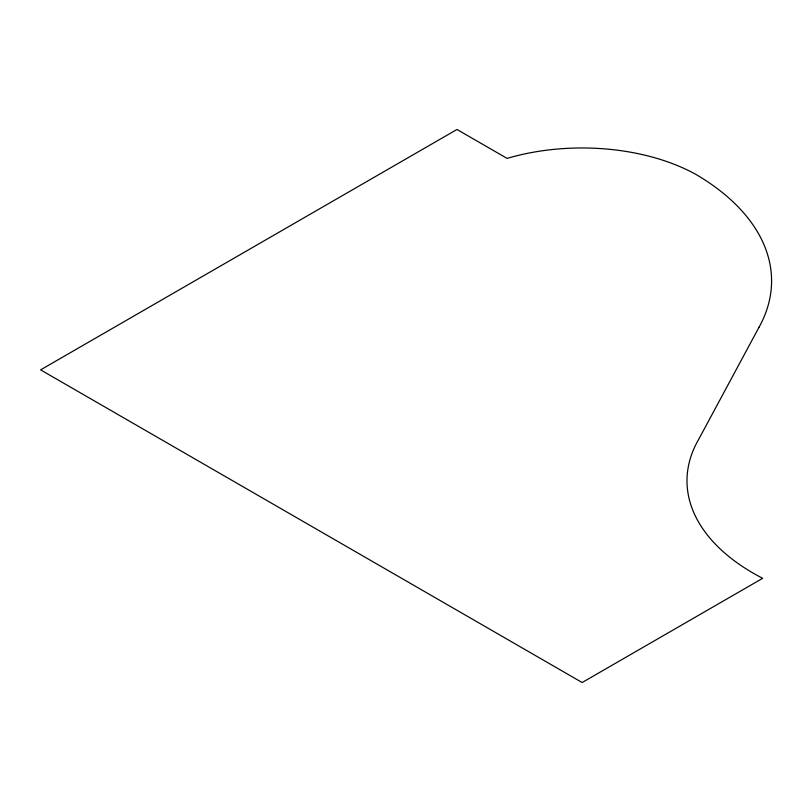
<?xml version="1.0" encoding="UTF-8"?>
<svg xmlns="http://www.w3.org/2000/svg" width="812" height="812" viewBox="0 0 812 812"><rect width="100%" height="100%" fill="white"/><g stroke="black" fill="none" stroke-linecap="round" stroke-linejoin="round"><path stroke-width="1.22" d="M759.139 327.043L698.696 439.343A226.264 130.63 0 0 0 762.661 578.306L582.143 682.527L40.6 369.866L456.983 129.473L507.084 158.391A164.531 94.994 0 0 1 695.742 174.326A262.641 151.631 0 0 1 759.139 327.043"/></g></svg>
